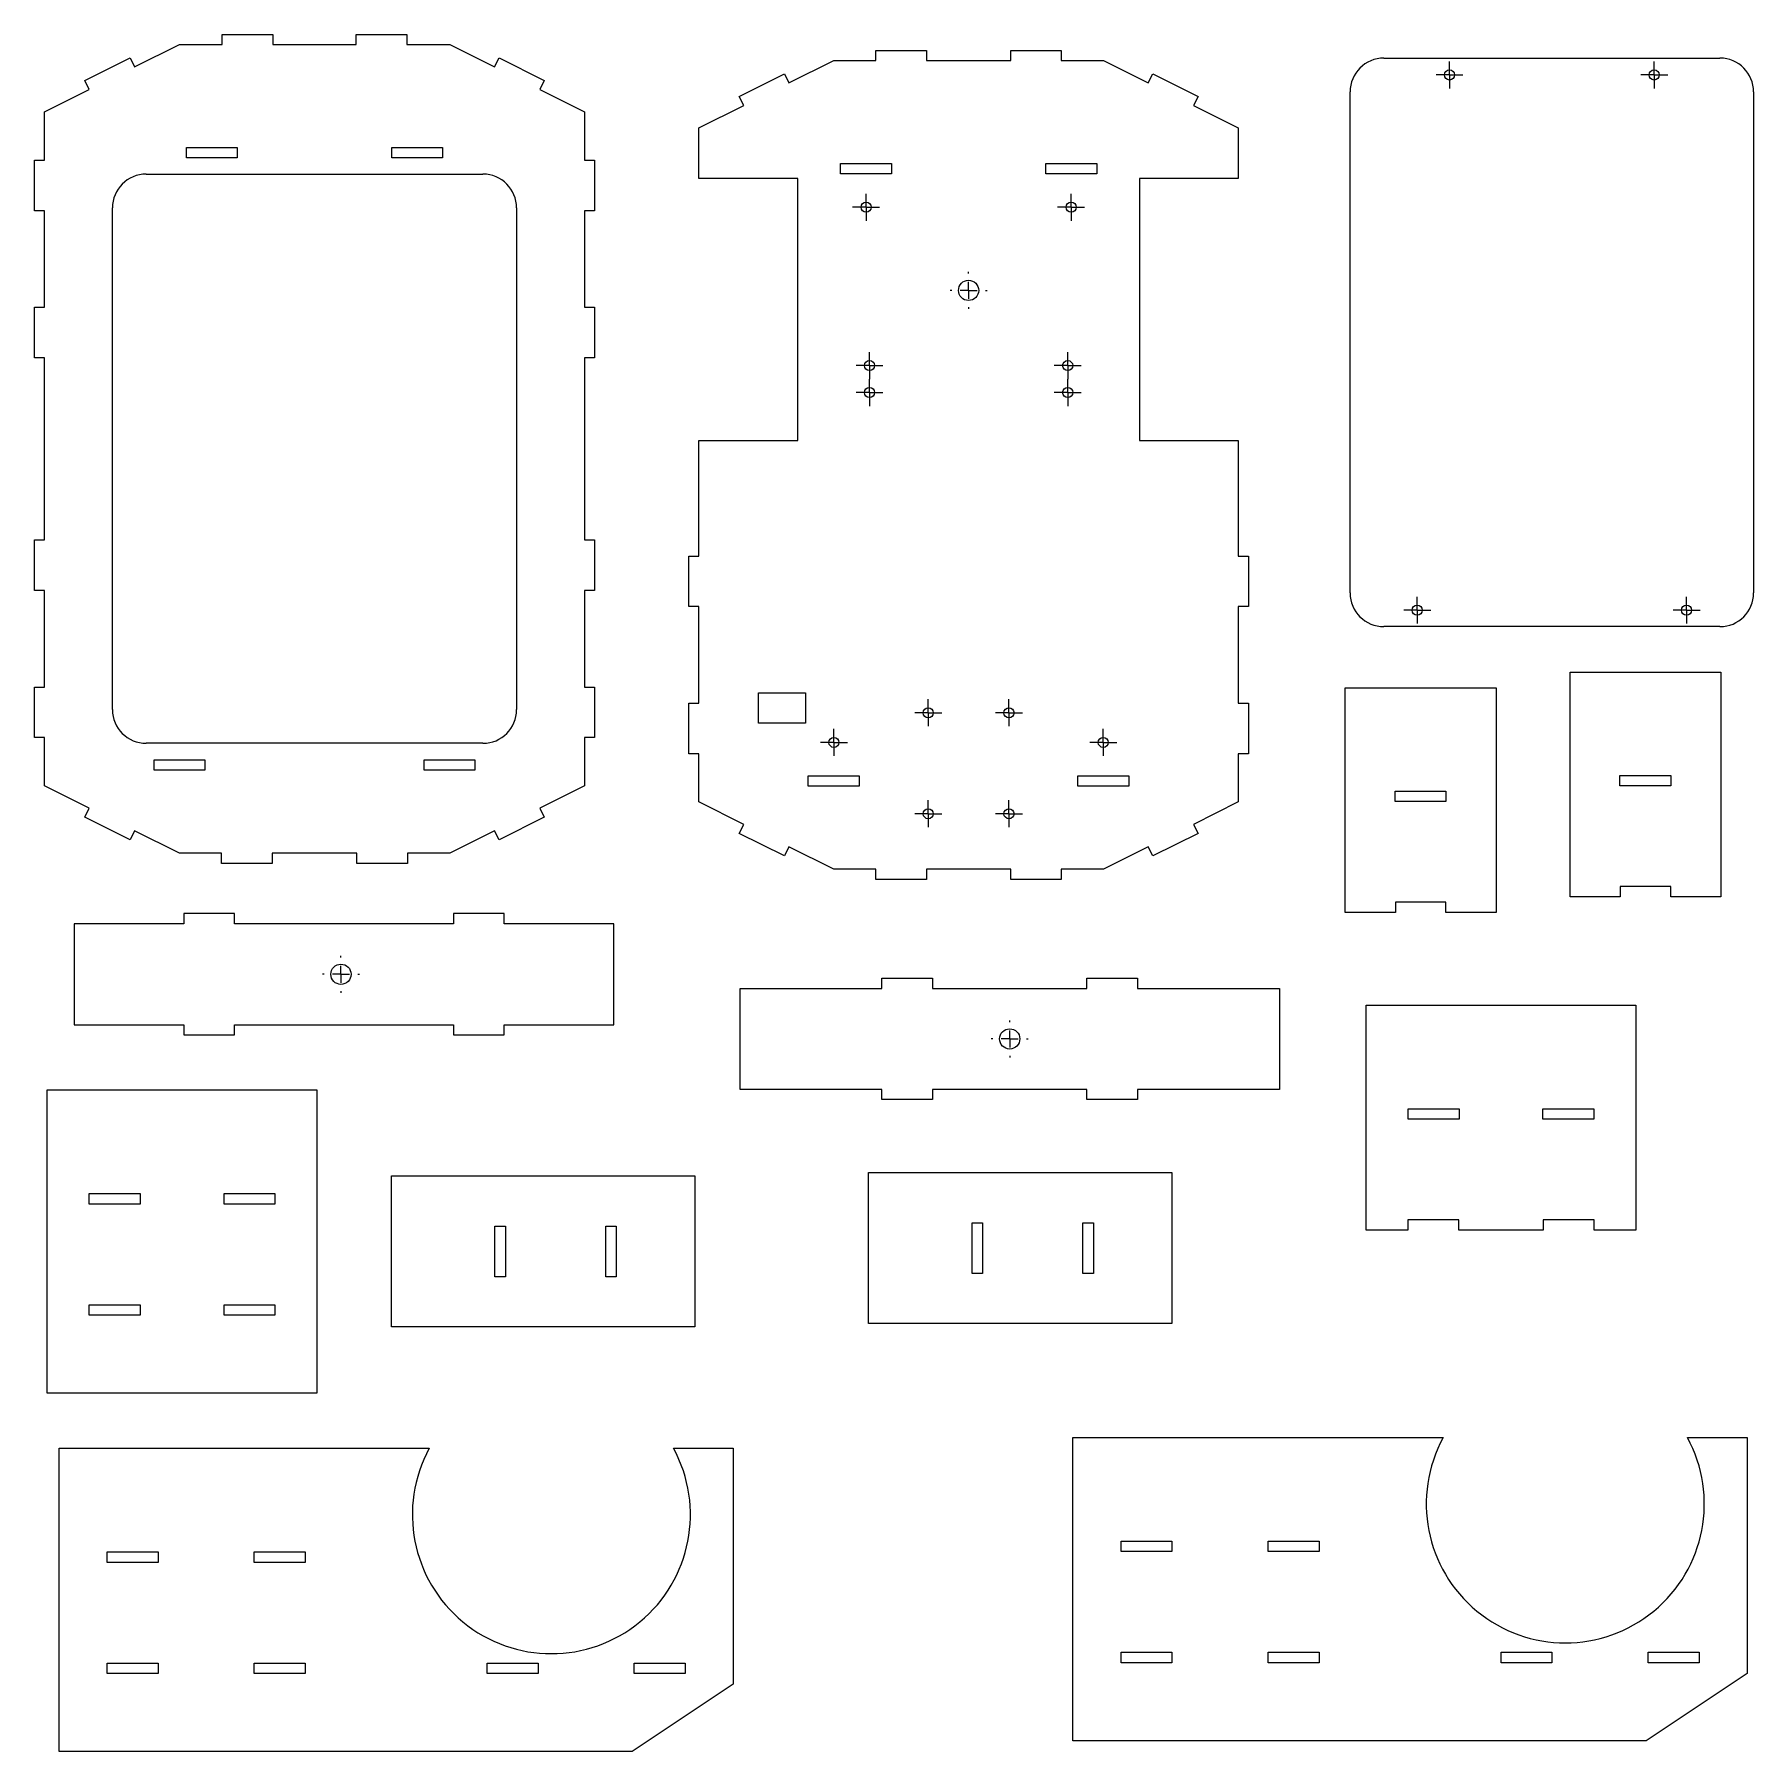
# Model space of a CAD drawing. Header units: millimetres. Extents: x 37 to 547, y 446 to 956.
import ezdxf

# ---------------------------------------------------------------- set-up
doc = ezdxf.new("R2010")
doc.units = ezdxf.units.MM

# ---------------------------------------------------------------- blocks, each defined once
blk = doc.blocks.new('SW_CENTERMARKSYMBOL_0')
at = {"color": 0, "linetype": 'Continuous', "lineweight": 18}
for p, q in [((-2.5, 0), (-4, 0)), ((0, 0), (-2.5, 0)), ((0, 2.5), (0, 4)), ((0, 0), (0, 2.5)), ((0, 0), (0, -2.5)), ((0, 0), (2.5, 0)), ((2.5, 0), (4, 0)), ((0, -2.5), (0, -4))]:
    blk.add_line(p, q, dxfattribs=at)
blk = doc.blocks.new('SW_CENTERMARKSYMBOL_1')
at = {"color": 0, "linetype": 'Continuous', "lineweight": 18}
for p, q in [((-2.5, 0), (-4, 0)), ((0, 0), (-2.5, 0)), ((0, 2.5), (0, 4)), ((0, 0), (0, 2.5)), ((0, 0), (0, -2.5)), ((0, 0), (2.5, 0)), ((2.5, 0), (4, 0)), ((0, -2.5), (0, -4))]:
    blk.add_line(p, q, dxfattribs=at)
blk = doc.blocks.new('SW_CENTERMARKSYMBOL_2')
at = {"color": 0, "linetype": 'Continuous', "lineweight": 18}
for p, q in [((-2.5, 0), (-4, 0)), ((0, 0), (-2.5, 0)), ((0, 2.5), (0, 4)), ((0, 0), (0, 2.5)), ((0, 0), (0, -2.5)), ((0, 0), (2.5, 0)), ((2.5, 0), (4, 0)), ((0, -2.5), (0, -4))]:
    blk.add_line(p, q, dxfattribs=at)
blk = doc.blocks.new('SW_CENTERMARKSYMBOL_3')
at = {"color": 0, "linetype": 'Continuous', "lineweight": 18}
for p, q in [((-2.5, 0), (-4, 0)), ((0, 0), (-2.5, 0)), ((0, 2.5), (0, 4)), ((0, 0), (0, 2.5)), ((0, 0), (0, -2.5)), ((0, 0), (2.5, 0)), ((2.5, 0), (4, 0)), ((0, -2.5), (0, -4))]:
    blk.add_line(p, q, dxfattribs=at)
blk = doc.blocks.new('SW_CENTERMARKSYMBOL_4')
at = {"color": 0, "linetype": 'Continuous', "lineweight": 18}
for p, q in [((-2.5, 0), (-4, 0)), ((0, 0), (-2.5, 0)), ((0, 2.5), (0, 4)), ((0, 0), (0, 2.5)), ((0, 0), (0, -2.5)), ((0, 0), (2.5, 0)), ((2.5, 0), (4, 0)), ((0, -2.5), (0, -4))]:
    blk.add_line(p, q, dxfattribs=at)
blk = doc.blocks.new('SW_CENTERMARKSYMBOL_5')
at = {"color": 0, "linetype": 'Continuous', "lineweight": 18}
for p, q in [((-2.5, 0), (-4, 0)), ((0, 0), (-2.5, 0)), ((0, 2.5), (0, 4)), ((0, 0), (0, 2.5)), ((0, 0), (0, -2.5)), ((0, 0), (2.5, 0)), ((2.5, 0), (4, 0)), ((0, -2.5), (0, -4))]:
    blk.add_line(p, q, dxfattribs=at)
blk = doc.blocks.new('SW_CENTERMARKSYMBOL_6')
at = {"color": 0, "linetype": 'Continuous', "lineweight": 18}
for p, q in [((-2.5, 0), (-4, 0)), ((0, 0), (-2.5, 0)), ((0, 2.5), (0, 4)), ((0, 0), (0, 2.5)), ((0, 0), (0, -2.5)), ((0, 0), (2.5, 0)), ((2.5, 0), (4, 0)), ((0, -2.5), (0, -4))]:
    blk.add_line(p, q, dxfattribs=at)
blk = doc.blocks.new('SW_CENTERMARKSYMBOL_7')
at = {"color": 0, "linetype": 'Continuous', "lineweight": 18}
for p, q in [((-2.5, 0), (-4, 0)), ((0, 0), (-2.5, 0)), ((0, 2.5), (0, 4)), ((0, 0), (0, 2.5)), ((0, 0), (0, -2.5)), ((0, 0), (2.5, 0)), ((2.5, 0), (4, 0)), ((0, -2.5), (0, -4))]:
    blk.add_line(p, q, dxfattribs=at)
blk = doc.blocks.new('SW_CENTERMARKSYMBOL_8')
at = {"color": 0, "linetype": 'Continuous', "lineweight": 18}
for p, q in [((-2.5, 0), (-4, 0)), ((0, 0), (-2.5, 0)), ((0, 2.5), (0, 4)), ((0, 0), (0, 2.5)), ((0, 0), (0, -2.5)), ((0, 0), (2.5, 0)), ((2.5, 0), (4, 0)), ((0, -2.5), (0, -4))]:
    blk.add_line(p, q, dxfattribs=at)
blk = doc.blocks.new('SW_CENTERMARKSYMBOL_9')
at = {"color": 0, "linetype": 'Continuous', "lineweight": 18}
for p, q in [((-2.5, 0), (-4, 0)), ((0, 0), (-2.5, 0)), ((0, 2.5), (0, 4)), ((0, 0), (0, 2.5)), ((0, 0), (0, -2.5)), ((0, 0), (2.5, 0)), ((2.5, 0), (4, 0)), ((0, -2.5), (0, -4))]:
    blk.add_line(p, q, dxfattribs=at)
blk = doc.blocks.new('SW_CENTERMARKSYMBOL_10')
at = {"color": 0, "linetype": 'Continuous', "lineweight": 18}
for p, q in [((-2.5, 0), (-4, 0)), ((0, 0), (-2.5, 0)), ((0, 2.5), (0, 4)), ((0, 0), (0, 2.5)), ((0, 0), (0, -2.5)), ((0, 0), (2.5, 0)), ((2.5, 0), (4, 0)), ((0, -2.5), (0, -4))]:
    blk.add_line(p, q, dxfattribs=at)
blk = doc.blocks.new('SW_CENTERMARKSYMBOL_11')
at = {"color": 0, "linetype": 'Continuous', "lineweight": 18}
for p, q in [((-2.5, 0), (-4, 0)), ((0, 0), (-2.5, 0)), ((0, 2.5), (0, 4)), ((0, 0), (0, 2.5)), ((0, 0), (0, -2.5)), ((0, 0), (2.5, 0)), ((2.5, 0), (4, 0)), ((0, -2.5), (0, -4))]:
    blk.add_line(p, q, dxfattribs=at)
blk = doc.blocks.new('SW_CENTERMARKSYMBOL_12')
at = {"color": 0, "linetype": 'Continuous', "lineweight": 18}
for p, q in [((0, 5), (0, 5.5)), ((-5, 0), (-5.5, 0)), ((0, 0), (-2.5, 0)), ((0, 0), (0, 2.5)), ((0, 0), (0, -2.5)), ((0, 0), (2.5, 0)), ((5, 0), (5.5, 0)), ((0, -5), (0, -5.5))]:
    blk.add_line(p, q, dxfattribs=at)
blk = doc.blocks.new('SW_CENTERMARKSYMBOL_13')
at = {"color": 0, "linetype": 'Continuous', "lineweight": 18}
for p, q in [((-2.5, 0), (-4, 0)), ((0, 0), (-2.5, 0)), ((0, 2.5), (0, 4)), ((0, 0), (0, 2.5)), ((0, 0), (0, -2.5)), ((0, 0), (2.5, 0)), ((2.5, 0), (4, 0)), ((0, -2.5), (0, -4))]:
    blk.add_line(p, q, dxfattribs=at)
blk = doc.blocks.new('SW_CENTERMARKSYMBOL_14')
at = {"color": 0, "linetype": 'Continuous', "lineweight": 18}
for p, q in [((-2.5, 0), (-4, 0)), ((0, 0), (-2.5, 0)), ((0, 2.5), (0, 4)), ((0, 0), (0, 2.5)), ((0, 0), (0, -2.5)), ((0, 0), (2.5, 0)), ((2.5, 0), (4, 0)), ((0, -2.5), (0, -4))]:
    blk.add_line(p, q, dxfattribs=at)
blk = doc.blocks.new('SW_CENTERMARKSYMBOL_15')
at = {"color": 0, "linetype": 'Continuous', "lineweight": 18}
for p, q in [((-2.5, 0), (-4, 0)), ((0, 0), (-2.5, 0)), ((0, 2.5), (0, 4)), ((0, 0), (0, 2.5)), ((0, 0), (0, -2.5)), ((0, 0), (2.5, 0)), ((2.5, 0), (4, 0)), ((0, -2.5), (0, -4))]:
    blk.add_line(p, q, dxfattribs=at)
blk = doc.blocks.new('SW_CENTERMARKSYMBOL_16')
at = {"color": 0, "linetype": 'Continuous', "lineweight": 18}
for p, q in [((-2.5, 0), (-4, 0)), ((0, 0), (-2.5, 0)), ((0, 2.5), (0, 4)), ((0, 0), (0, 2.5)), ((0, 0), (0, -2.5)), ((0, 0), (2.5, 0)), ((2.5, 0), (4, 0)), ((0, -2.5), (0, -4))]:
    blk.add_line(p, q, dxfattribs=at)
blk = doc.blocks.new('SW_CENTERMARKSYMBOL_17')
at = {"color": 0, "linetype": 'Continuous', "lineweight": 18}
for p, q in [((0, 5), (0, 5.5)), ((-5, 0), (-5.5, 0)), ((0, 0), (-2.5, 0)), ((0, 0), (0, 2.5)), ((0, 0), (0, -2.5)), ((0, 0), (2.5, 0)), ((5, 0), (5.5, 0)), ((0, -5), (0, -5.5))]:
    blk.add_line(p, q, dxfattribs=at)
blk = doc.blocks.new('SW_CENTERMARKSYMBOL_18')
at = {"color": 0, "linetype": 'Continuous', "lineweight": 18}
for p, q in [((0, 5), (0, 5.5)), ((-5, 0), (-5.5, 0)), ((0, 0), (-2.5, 0)), ((0, 0), (0, 2.5)), ((0, 0), (0, -2.5)), ((0, 0), (2.5, 0)), ((5, 0), (5.5, 0)), ((0, -5), (0, -5.5))]:
    blk.add_line(p, q, dxfattribs=at)

msp = doc.modelspace()

# ---------------------------------------------------------------- linework, layer by layer
at = {"color": 7, "linetype": 'Continuous', "lineweight": 25}
for p, q in [((92.24, 952.96), (92.24, 955.96)), ((92.24, 955.96), (107.24, 955.96)), ((107.24, 955.96), (107.24, 952.96)), ((132.04, 952.96), (132.04, 955.96)), ((132.04, 955.96), (147.04, 955.96)), ((147.04, 955.96), (147.04, 952.96)), ((51.49, 942.29), (64.91, 949)), ((64.91, 949), (66.25, 946.32)), ((66.25, 946.32), (79.54, 952.96)), ((79.54, 952.96), (92.24, 952.96)), ((107.24, 952.96), (132.04, 952.96)), ((147.04, 952.96), (159.74, 952.96)), ((159.74, 952.96), (173.03, 946.32)), ((173.03, 946.32), (174.37, 949)), ((174.37, 949), (187.79, 942.29)), ((286.17, 948.2), (286.17, 951.2)), ((286.17, 951.2), (301.17, 951.2)), ((301.17, 951.2), (301.17, 948.2)), ((326.17, 948.2), (326.17, 951.2)), ((326.17, 951.2), (341.17, 951.2)), ((341.17, 951.2), (341.17, 948.2)), ((436.84, 948.91), (536.54, 948.91)), ((245.62, 937.53), (259.04, 944.23)), ((259.04, 944.23), (260.38, 941.55)), ((260.38, 941.55), (273.67, 948.2)), ((273.67, 948.2), (286.17, 948.2)), ((301.17, 948.2), (326.17, 948.2)), ((341.17, 948.2), (353.67, 948.2)), ((353.67, 948.2), (366.96, 941.55)), ((366.96, 941.55), (368.3, 944.23)), ((368.3, 944.23), (381.72, 937.53)), ((39.54, 932.96), (52.83, 939.61)), ((52.83, 939.61), (51.49, 942.29)), ((187.79, 942.29), (186.45, 939.61)), ((186.45, 939.61), (199.74, 932.96)), ((426.84, 790.21), (426.84, 938.91)), ((546.54, 938.91), (546.54, 790.21)), ((233.67, 928.2), (246.96, 934.84)), ((246.96, 934.84), (245.62, 937.53)), ((381.72, 937.53), (380.38, 934.84)), ((380.38, 934.84), (393.67, 928.2)), ((39.54, 918.64), (39.54, 932.96)), ((199.74, 932.96), (199.74, 918.64)), ((233.67, 913.2), (233.67, 928.2)), ((393.67, 928.2), (393.67, 913.2)), ((36.54, 903.64), (36.54, 918.64)), ((36.54, 918.64), (39.54, 918.64)), ((81.63, 922.44), (96.73, 922.44)), ((81.63, 919.34), (81.63, 922.44)), ((96.73, 919.34), (81.63, 919.34)), ((96.73, 922.44), (96.73, 919.34)), ((142.55, 922.44), (157.65, 922.44)), ((142.55, 919.34), (142.55, 922.44)), ((157.65, 919.34), (142.55, 919.34)), ((157.65, 922.44), (157.65, 919.34)), ((199.74, 918.64), (202.74, 918.64)), ((202.74, 918.64), (202.74, 903.64)), ((69.69, 914.49), (169.59, 914.49)), ((262.97, 913.2), (233.67, 913.2)), ((262.97, 835.49), (262.97, 913.2)), ((275.66, 917.67), (290.76, 917.67)), ((275.66, 914.57), (275.66, 917.67)), ((290.76, 914.57), (275.66, 914.57)), ((290.76, 917.67), (290.76, 914.57)), ((336.58, 917.67), (351.68, 917.67)), ((336.58, 914.57), (336.58, 917.67)), ((351.68, 914.57), (336.58, 914.57)), ((351.68, 917.67), (351.68, 914.57)), ((393.67, 913.2), (364.37, 913.2)), ((364.37, 913.2), (364.37, 835.49)), ((39.54, 903.64), (36.54, 903.64)), ((39.54, 875), (39.54, 903.64)), ((59.69, 755.59), (59.69, 904.49)), ((179.59, 904.49), (179.59, 755.59)), ((202.74, 903.64), (199.74, 903.64)), ((199.74, 903.64), (199.74, 875)), ((36.54, 860), (36.54, 875)), ((36.54, 875), (39.54, 875)), ((199.74, 875), (202.74, 875)), ((202.74, 875), (202.74, 860)), ((39.54, 860), (36.54, 860)), ((39.54, 805.93), (39.54, 860)), ((202.74, 860), (199.74, 860)), ((199.74, 860), (199.74, 805.93)), ((233.67, 801.16), (233.67, 835.49)), ((233.67, 835.49), (262.97, 835.49)), ((364.37, 835.49), (393.67, 835.49)), ((393.67, 835.49), (393.67, 801.16)), ((36.54, 790.93), (36.54, 805.93)), ((36.54, 805.93), (39.54, 805.93)), ((199.74, 805.93), (202.74, 805.93)), ((202.74, 805.93), (202.74, 790.93)), ((230.67, 786.16), (230.67, 801.16)), ((230.67, 801.16), (233.67, 801.16)), ((393.67, 801.16), (396.67, 801.16)), ((396.67, 801.16), (396.67, 786.16)), ((39.54, 790.93), (36.54, 790.93)), ((39.54, 762.29), (39.54, 790.93)), ((202.74, 790.93), (199.74, 790.93)), ((199.74, 790.93), (199.74, 762.29)), ((233.67, 786.16), (230.67, 786.16)), ((233.67, 757.52), (233.67, 786.16)), ((396.67, 786.16), (393.67, 786.16)), ((393.67, 786.16), (393.67, 757.52)), ((536.54, 780.21), (436.84, 780.21)), ((492.13, 766.73), (536.85, 766.73)), ((492.13, 700.04), (492.13, 766.73)), ((536.85, 766.73), (536.85, 700.04)), ((36.54, 747.29), (36.54, 762.29)), ((36.54, 762.29), (39.54, 762.29)), ((199.74, 762.29), (202.74, 762.29)), ((202.74, 762.29), (202.74, 747.29)), ((251.33, 760.54), (265.33, 760.54)), ((251.33, 751.54), (251.33, 760.54)), ((265.33, 760.54), (265.33, 751.54)), ((425.4, 762.07), (470.12, 762.07)), ((425.4, 695.38), (425.4, 762.07)), ((470.12, 762.07), (470.12, 695.38)), ((230.67, 742.52), (230.67, 757.52)), ((230.67, 757.52), (233.67, 757.52)), ((393.67, 757.52), (396.67, 757.52)), ((396.67, 757.52), (396.67, 742.52)), ((265.33, 751.54), (251.33, 751.54)), ((39.54, 747.29), (36.54, 747.29)), ((39.54, 732.96), (39.54, 747.29)), ((169.59, 745.59), (69.69, 745.59)), ((202.74, 747.29), (199.74, 747.29)), ((199.74, 747.29), (199.74, 732.96)), ((72.04, 740.68), (87.14, 740.68)), ((72.04, 737.58), (72.04, 740.68)), ((87.14, 740.68), (87.14, 737.58)), ((152.14, 737.58), (152.14, 740.68)), ((152.14, 740.68), (167.24, 740.68)), ((167.24, 740.68), (167.24, 737.58)), ((233.67, 742.52), (230.67, 742.52)), ((233.67, 728.2), (233.67, 742.52)), ((396.67, 742.52), (393.67, 742.52)), ((393.67, 742.52), (393.67, 728.2)), ((87.14, 737.58), (72.04, 737.58)), ((167.24, 737.58), (152.14, 737.58)), ((266.12, 735.96), (281.22, 735.96)), ((266.12, 732.86), (266.12, 735.96)), ((281.22, 735.96), (281.22, 732.86)), ((346.12, 732.86), (346.12, 735.96)), ((346.12, 735.96), (361.22, 735.96)), ((361.22, 735.96), (361.22, 732.86)), ((506.89, 736.04), (521.99, 736.04)), ((506.89, 732.94), (506.89, 736.04)), ((521.99, 736.04), (521.99, 732.94)), ((52.83, 726.32), (39.54, 732.96)), ((199.74, 732.96), (186.45, 726.32)), ((281.22, 732.86), (266.12, 732.86)), ((361.22, 732.86), (346.12, 732.86)), ((440.16, 731.38), (455.26, 731.38)), ((440.16, 728.28), (440.16, 731.38)), ((455.26, 731.38), (455.26, 728.28)), ((521.99, 732.94), (506.89, 732.94)), ((51.49, 723.64), (52.83, 726.32)), ((186.45, 726.32), (187.79, 723.64)), ((246.96, 721.55), (233.67, 728.2)), ((393.67, 728.2), (380.38, 721.55)), ((455.26, 728.28), (440.16, 728.28)), ((64.91, 716.93), (51.49, 723.64)), ((66.25, 719.61), (64.91, 716.93)), ((79.54, 712.96), (66.25, 719.61)), ((173.03, 719.61), (159.74, 712.96)), ((174.37, 716.93), (173.03, 719.61)), ((187.79, 723.64), (174.37, 716.93)), ((245.62, 718.87), (246.96, 721.55)), ((380.38, 721.55), (381.72, 718.87)), ((259.04, 712.16), (245.62, 718.87)), ((260.38, 714.84), (259.04, 712.16)), ((273.67, 708.2), (260.38, 714.84)), ((366.96, 714.84), (353.67, 708.2)), ((368.3, 712.16), (366.96, 714.84)), ((381.72, 718.87), (368.3, 712.16)), ((92.04, 712.96), (79.54, 712.96)), ((92.04, 709.96), (92.04, 712.96)), ((107.04, 709.96), (92.04, 709.96)), ((132.24, 712.96), (107.04, 712.96)), ((107.04, 712.96), (107.04, 709.96)), ((132.24, 709.96), (132.24, 712.96)), ((147.24, 709.96), (132.24, 709.96)), ((159.74, 712.96), (147.24, 712.96)), ((147.24, 712.96), (147.24, 709.96)), ((286.17, 708.2), (273.67, 708.2)), ((286.17, 705.2), (286.17, 708.2)), ((301.17, 705.2), (286.17, 705.2)), ((326.17, 708.2), (301.17, 708.2)), ((301.17, 708.2), (301.17, 705.2)), ((326.17, 705.2), (326.17, 708.2)), ((341.17, 705.2), (326.17, 705.2)), ((353.67, 708.2), (341.17, 708.2)), ((341.17, 708.2), (341.17, 705.2)), ((506.99, 700.04), (492.13, 700.04)), ((521.99, 703.14), (506.99, 703.14)), ((506.99, 703.14), (506.99, 700.04)), ((521.99, 700.04), (521.99, 703.14)), ((536.85, 700.04), (521.99, 700.04)), ((80.88, 695.05), (80.88, 692.05)), ((95.88, 695.05), (80.88, 695.05)), ((95.88, 692.05), (95.88, 695.05)), ((160.88, 695.05), (160.88, 692.05)), ((175.88, 695.05), (160.88, 695.05)), ((175.88, 692.05), (175.88, 695.05)), ((440.26, 695.38), (425.4, 695.38)), ((455.26, 698.48), (440.26, 698.48)), ((440.26, 698.48), (440.26, 695.38)), ((455.26, 695.38), (455.26, 698.48)), ((470.12, 695.38), (455.26, 695.38)), ((80.88, 692.05), (48.38, 692.05)), ((48.38, 692.05), (48.38, 662.05)), ((160.88, 692.05), (95.88, 692.05)), ((208.38, 692.05), (175.88, 692.05)), ((208.38, 662.05), (208.38, 692.05)), ((287.95, 672.88), (287.95, 675.88)), ((287.95, 675.88), (302.95, 675.88)), ((302.95, 675.88), (302.95, 672.88)), ((348.77, 672.88), (348.77, 675.88)), ((348.77, 675.88), (363.77, 675.88)), ((363.77, 675.88), (363.77, 672.88)), ((245.86, 672.88), (287.95, 672.88)), ((245.86, 642.88), (245.86, 672.88)), ((302.95, 672.88), (348.77, 672.88)), ((363.77, 672.88), (405.86, 672.88)), ((405.86, 672.88), (405.86, 642.88)), ((431.61, 667.87), (511.61, 667.87)), ((431.61, 601.08), (431.61, 667.87)), ((511.61, 667.87), (511.61, 601.08)), ((48.38, 662.05), (80.88, 662.05)), ((80.88, 662.05), (80.88, 659.05)), ((80.88, 659.05), (95.88, 659.05)), ((95.88, 662.05), (160.88, 662.05)), ((95.88, 659.05), (95.88, 662.05)), ((160.88, 662.05), (160.88, 659.05)), ((160.88, 659.05), (175.88, 659.05)), ((175.88, 662.05), (208.38, 662.05)), ((175.88, 659.05), (175.88, 662.05)), ((40.34, 642.72), (120.34, 642.72)), ((40.34, 552.72), (40.34, 642.72)), ((120.34, 642.72), (120.34, 552.72)), ((287.95, 642.88), (245.86, 642.88)), ((287.95, 639.88), (287.95, 642.88)), ((348.77, 642.88), (302.95, 642.88)), ((302.95, 642.88), (302.95, 639.88)), ((348.77, 639.88), (348.77, 642.88)), ((405.86, 642.88), (363.77, 642.88)), ((363.77, 642.88), (363.77, 639.88)), ((302.95, 639.88), (287.95, 639.88)), ((363.77, 639.88), (348.77, 639.88)), ((444.06, 637.13), (459.16, 637.13)), ((444.06, 634.03), (444.06, 637.13)), ((459.16, 634.03), (444.06, 634.03)), ((459.16, 637.13), (459.16, 634.03)), ((484.06, 634.03), (484.06, 637.13)), ((484.06, 637.13), (499.16, 637.13)), ((499.16, 634.03), (484.06, 634.03)), ((499.16, 637.13), (499.16, 634.03)), ((142.46, 572.48), (142.46, 617.2)), ((142.46, 617.2), (232.46, 617.2)), ((232.46, 617.2), (232.46, 572.48)), ((284, 573.47), (284, 618.19)), ((284, 618.19), (374, 618.19)), ((374, 618.19), (374, 573.47)), ((52.79, 611.98), (67.89, 611.98)), ((52.79, 608.88), (52.79, 611.98)), ((67.89, 608.88), (52.79, 608.88)), ((67.89, 611.98), (67.89, 608.88)), ((92.79, 608.88), (92.79, 611.98)), ((92.79, 611.98), (107.89, 611.98)), ((107.89, 608.88), (92.79, 608.88)), ((107.89, 611.98), (107.89, 608.88)), ((173.15, 602.34), (176.25, 602.34)), ((173.15, 587.24), (173.15, 602.34)), ((176.25, 602.34), (176.25, 587.24)), ((206.05, 602.34), (209.15, 602.34)), ((206.05, 587.24), (206.05, 602.34)), ((209.15, 602.34), (209.15, 587.24)), ((314.69, 603.33), (317.79, 603.33)), ((314.69, 588.23), (314.69, 603.33)), ((317.79, 603.33), (317.79, 588.23)), ((347.59, 603.33), (350.69, 603.33)), ((347.59, 588.23), (347.59, 603.33)), ((350.69, 603.33), (350.69, 588.23)), ((459.11, 604.18), (444.01, 604.18)), ((444.01, 604.18), (444.01, 601.08)), ((459.11, 601.08), (459.11, 604.18)), ((499.21, 604.18), (484.11, 604.18)), ((484.11, 604.18), (484.11, 601.08)), ((499.21, 601.08), (499.21, 604.18)), ((444.01, 601.08), (431.61, 601.08)), ((484.11, 601.08), (459.11, 601.08)), ((511.61, 601.08), (499.21, 601.08)), ((176.25, 587.24), (173.15, 587.24)), ((209.15, 587.24), (206.05, 587.24)), ((317.79, 588.23), (314.69, 588.23)), ((350.69, 588.23), (347.59, 588.23)), ((52.79, 578.98), (67.89, 578.98)), ((52.79, 575.88), (52.79, 578.98)), ((67.89, 578.98), (67.89, 575.88)), ((92.79, 575.88), (92.79, 578.98)), ((92.79, 578.98), (107.89, 578.98)), ((107.89, 578.98), (107.89, 575.88)), ((67.89, 575.88), (52.79, 575.88)), ((107.89, 575.88), (92.79, 575.88)), ((232.46, 572.48), (142.46, 572.48)), ((374, 573.47), (284, 573.47)), ((120.34, 552.72), (40.34, 552.72)), ((43.86, 536.39), (153.68, 536.39)), ((43.86, 446.39), (43.86, 536.39)), ((226.15, 536.39), (243.86, 536.39)), ((243.86, 536.39), (243.86, 466.39)), ((344.63, 539.6), (454.44, 539.6)), ((344.63, 449.6), (344.63, 539.6)), ((526.91, 539.6), (544.63, 539.6)), ((544.63, 539.6), (544.63, 469.6)), ((58.13, 505.65), (73.23, 505.65)), ((58.13, 502.55), (58.13, 505.65)), ((73.23, 505.65), (73.23, 502.55)), ((101.78, 505.65), (116.88, 505.65)), ((101.78, 502.55), (101.78, 505.65)), ((116.88, 505.65), (116.88, 502.55)), ((358.9, 508.86), (374, 508.86)), ((358.9, 505.76), (358.9, 508.86)), ((374, 505.76), (358.9, 505.76)), ((374, 508.86), (374, 505.76)), ((402.55, 508.86), (417.65, 508.86)), ((402.55, 505.76), (402.55, 508.86)), ((417.65, 505.76), (402.55, 505.76)), ((417.65, 508.86), (417.65, 505.76)), ((73.23, 502.55), (58.13, 502.55)), ((116.88, 502.55), (101.78, 502.55)), ((358.9, 475.86), (374, 475.86)), ((358.9, 472.76), (358.9, 475.86)), ((374, 475.86), (374, 472.76)), ((402.55, 475.86), (417.65, 475.86)), ((402.55, 472.76), (402.55, 475.86)), ((417.65, 475.86), (417.65, 472.76)), ((471.62, 475.86), (486.72, 475.86)), ((471.62, 472.76), (471.62, 475.86)), ((486.72, 475.86), (486.72, 472.76)), ((515.27, 475.86), (530.37, 475.86)), ((515.27, 472.76), (515.27, 475.86)), ((530.37, 475.86), (530.37, 472.76)), ((58.13, 472.65), (73.23, 472.65)), ((58.13, 469.55), (58.13, 472.65)), ((73.23, 469.55), (58.13, 469.55)), ((73.23, 472.65), (73.23, 469.55)), ((101.78, 472.65), (116.88, 472.65)), ((101.78, 469.55), (101.78, 472.65)), ((116.88, 469.55), (101.78, 469.55)), ((116.88, 472.65), (116.88, 469.55)), ((170.85, 472.65), (185.95, 472.65)), ((170.85, 469.55), (170.85, 472.65)), ((185.95, 469.55), (170.85, 469.55)), ((185.95, 472.65), (185.95, 469.55)), ((214.5, 472.65), (229.6, 472.65)), ((214.5, 469.55), (214.5, 472.65)), ((229.6, 469.55), (214.5, 469.55)), ((229.6, 472.65), (229.6, 469.55)), ((374, 472.76), (358.9, 472.76)), ((417.65, 472.76), (402.55, 472.76)), ((486.72, 472.76), (471.62, 472.76)), ((544.63, 469.6), (514.63, 449.6)), ((530.37, 472.76), (515.27, 472.76)), ((243.86, 466.39), (213.86, 446.39)), ((514.63, 449.6), (344.63, 449.6)), ((213.86, 446.39), (43.86, 446.39))]:
    msp.add_line(p, q, dxfattribs=at)
for centre, radius in [((456.33, 943.92), 1.5), ((517.05, 943.92), 1.5), ((283.26, 904.68), 1.5), ((344.08, 904.68), 1.5), ((313.67, 880), 3), ((284.27, 857.68), 1.5), ((343.07, 857.68), 1.5), ((284.27, 849.68), 1.5), ((343.07, 849.68), 1.5), ((446.74, 785.1), 1.5), ((526.64, 785.1), 1.5), ((301.7, 754.65), 1.5), ((325.65, 754.65), 1.5), ((273.72, 745.86), 1.5), ((353.62, 745.86), 1.5), ((301.7, 724.7), 1.5), ((325.65, 724.7), 1.5), ((127.48, 677.05), 3), ((325.86, 657.88), 3)]:
    msp.add_circle(centre, radius, dxfattribs=at)
for centre, radius, start, end in [((436.84, 938.91), 10, 90, 180), ((536.54, 938.91), 10, 0, 90), ((69.69, 904.49), 10, 90, 180), ((169.59, 904.49), 10, 0, 90), ((436.84, 790.21), 10, 180, 270), ((536.54, 790.21), 10, 270, 0), ((69.69, 755.59), 10, 180, 270), ((169.59, 755.59), 10, 270, 0), ((189.91, 516.7), 41.24, 151.4811, 28.5189), ((490.68, 519.91), 41.24, 151.4811, 28.5189)]:
    msp.add_arc(centre, radius, start, end, dxfattribs=at)

# ---------------------------------------------------------------- block references
at = {"color": 7, "linetype": 'Continuous', "lineweight": 18}
for name, p in [('SW_CENTERMARKSYMBOL_14', (456.33, 943.92)), ('SW_CENTERMARKSYMBOL_15', (517.05, 943.92)), ('SW_CENTERMARKSYMBOL_9', (283.26, 904.68)), ('SW_CENTERMARKSYMBOL_10', (344.08, 904.68)), ('SW_CENTERMARKSYMBOL_12', (313.67, 880)), ('SW_CENTERMARKSYMBOL_1', (284.27, 857.68)), ('SW_CENTERMARKSYMBOL_6', (343.07, 857.68)), ('SW_CENTERMARKSYMBOL_0', (284.27, 849.68)), ('SW_CENTERMARKSYMBOL_7', (343.07, 849.68)), ('SW_CENTERMARKSYMBOL_13', (446.74, 785.1)), ('SW_CENTERMARKSYMBOL_16', (526.64, 785.1)), ('SW_CENTERMARKSYMBOL_3', (301.7, 754.65)), ('SW_CENTERMARKSYMBOL_4', (325.65, 754.65)), ('SW_CENTERMARKSYMBOL_8', (273.72, 745.86)), ('SW_CENTERMARKSYMBOL_11', (353.62, 745.86)), ('SW_CENTERMARKSYMBOL_2', (301.7, 724.7)), ('SW_CENTERMARKSYMBOL_5', (325.65, 724.7)), ('SW_CENTERMARKSYMBOL_18', (127.48, 677.05)), ('SW_CENTERMARKSYMBOL_17', (325.86, 657.88))]:
    msp.add_blockref(name, p, dxfattribs=at)

doc.saveas('drawing.dxf')
